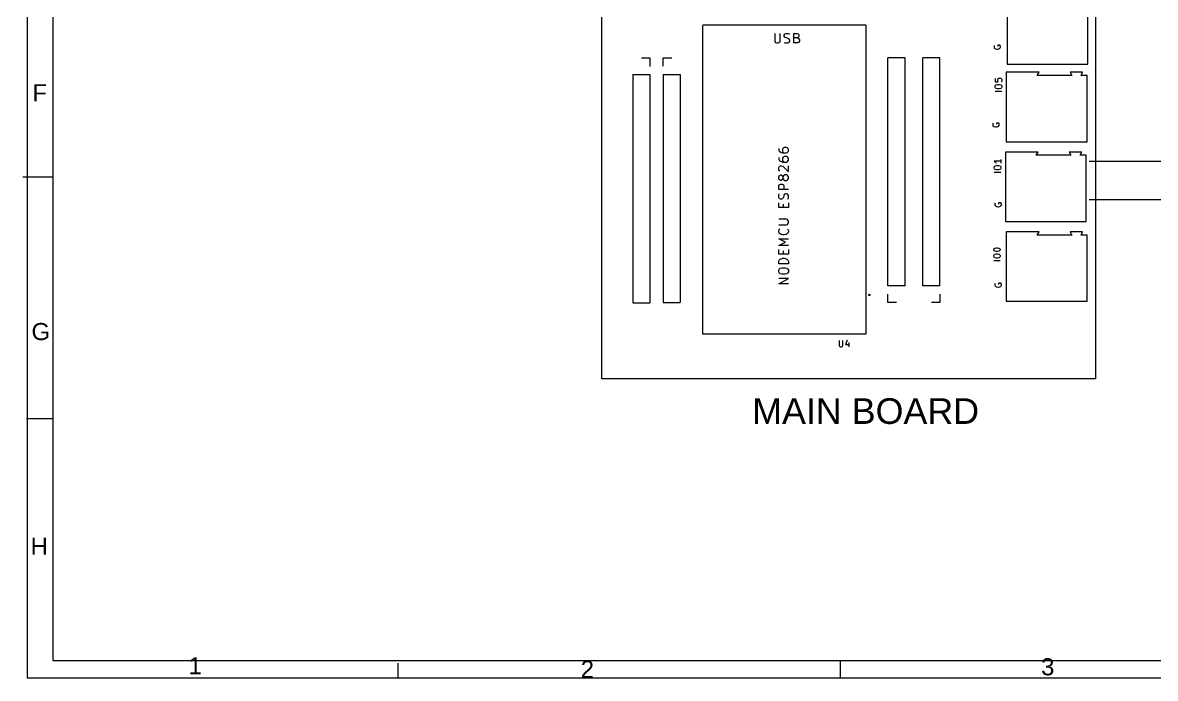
# Model space of a CAD drawing. Header units: millimetres. Extents: x 104 to 395, y -5 to 205.
# Drawn here: x 104.5 to 237, y -5.1 to 71.7 of the extents above; entities that cross this region are included whole.
import ezdxf

# ---------------------------------------------------------------- set-up
doc = ezdxf.new("R2010")
doc.units = ezdxf.units.MM
doc.linetypes.add('ACAD_ISO06W100', pattern=[36, 24, -2.95, 0.1, -2.9, 0.1, -2.9, 0.1, -2.95])
doc.layers.get('0').update_dxf_attribs({"lineweight": 25, "true_color": 0x000000})
doc.styles.add('textstyle12', font='')
doc.styles.add('textstyle22', font='')
doc.styles.add('textstyle23', font='')
doc.styles.add('textstyle24', font='')
doc.styles.add('textstyle44', font='')
doc.styles.add('textstyle6', font='')
doc.styles.add('textstyle8', font='')
doc.styles.get('textstyle12').set_extended_font_data('Arial')
doc.styles.get('textstyle22').set_extended_font_data('Arial')
doc.styles.get('textstyle23').set_extended_font_data('Arial')
doc.styles.get('textstyle24').set_extended_font_data('Arial')
doc.styles.get('textstyle44').set_extended_font_data('Arial')
doc.styles.get('textstyle6').set_extended_font_data('Arial')
doc.styles.get('textstyle8').set_extended_font_data('Arial')

msp = doc.modelspace()

# ---------------------------------------------------------------- linework, layer by layer
for p, q in [((105, 205), (105, -5)), ((108, 203), (108, -3)), ((104.49, 53.64), (108, 53.64)), ((104.92, 25.36), (108, 25.36)), ((108, -3), (392, -3)), ((148.37, -3.28), (148.37, -5.01)), ((200.17, -5.08), (200.17, -3.01)), ((105, -5), (395, -5))]:
    msp.add_line(p, q)
at = {"linetype": 'ACAD_ISO06W100'}
for p, q in [((229.25, 55.46), (276.74, 55.46)), ((229.25, 50.96), (276.74, 50.96))]:
    msp.add_line(p, q, dxfattribs=at)
at = {"color": 7, "true_color": 0x000000, "flags": 128}
for points in [[(172.25, 94.46), (230, 94.46), (230, 30), (172.25, 30), (172.25, 94.46)], [(219.65, 74.98), (219.65, 66.84)], [(229.1, 66.84), (229.1, 74.61)], [(203.13, 71.4), (184.08, 71.4)], [(184.08, 35.21), (184.08, 71.4)], [(192.47, 70.43), (192.47, 69.52)], [(193.11, 69.52), (193.11, 70.43)], [(193.59, 70.21), (193.64, 70.32)], [(193.64, 70.32), (193.7, 70.37)], [(193.7, 70.37), (193.81, 70.43)], [(193.81, 70.43), (194.07, 70.43)], [(194.07, 70.43), (194.23, 70.37)], [(194.72, 69.3), (194.72, 70.43)], [(194.72, 70.43), (195.09, 70.43)], [(195.09, 70.43), (195.2, 70.37)], [(195.2, 70.37), (195.25, 70.32)], [(195.25, 70.32), (195.31, 70.21)], [(203.13, 71.4), (203.13, 35.21)], [(192.47, 69.52), (192.52, 69.41)], [(192.52, 69.41), (192.57, 69.36)], [(192.57, 69.36), (192.68, 69.3)], [(192.68, 69.3), (192.89, 69.3)], [(192.89, 69.3), (193, 69.36)], [(193, 69.36), (193.06, 69.41)], [(193.06, 69.41), (193.11, 69.52)], [(193.59, 70.11), (193.59, 70.21)], [(193.64, 70), (193.59, 70.11)], [(193.59, 69.36), (193.75, 69.3)], [(193.7, 69.95), (193.64, 70)], [(193.81, 69.89), (193.7, 69.95)], [(193.75, 69.3), (194.02, 69.3)], [(194.02, 69.84), (193.81, 69.89)], [(194.13, 69.79), (194.02, 69.84)], [(194.02, 69.3), (194.13, 69.36)], [(194.18, 69.73), (194.13, 69.79)], [(194.13, 69.36), (194.18, 69.41)], [(194.23, 69.62), (194.18, 69.73)], [(194.18, 69.41), (194.23, 69.52)], [(194.23, 69.52), (194.23, 69.62)], [(195.09, 69.89), (194.72, 69.89)], [(195.14, 69.3), (194.72, 69.3)], [(195.2, 69.95), (195.09, 69.89)], [(195.09, 69.89), (195.25, 69.84)], [(195.25, 69.36), (195.14, 69.3)], [(195.25, 70), (195.2, 69.95)], [(195.31, 70.11), (195.25, 70)], [(195.25, 69.84), (195.31, 69.79)], [(195.31, 69.41), (195.25, 69.36)], [(195.31, 70.21), (195.31, 70.11)], [(195.31, 69.79), (195.36, 69.68)], [(195.36, 69.52), (195.31, 69.41)], [(195.36, 69.68), (195.36, 69.52)], [(218.16, 69.01), (218.13, 68.94)], [(218.13, 68.94), (218.13, 68.83)], [(218.81, 69.05), (218.56, 69.05)], [(218.56, 69.05), (218.56, 68.9)], [(218.84, 69.01), (218.81, 69.05)], [(218.88, 68.9), (218.84, 69.01)], [(218.13, 68.83), (218.16, 68.73)], [(218.16, 68.73), (218.23, 68.65)], [(218.23, 68.65), (218.31, 68.62)], [(218.31, 68.62), (218.45, 68.58)], [(218.45, 68.58), (218.56, 68.58)], [(218.56, 68.58), (218.7, 68.62)], [(218.7, 68.62), (218.77, 68.65)], [(218.77, 68.65), (218.84, 68.73)], [(218.84, 68.73), (218.88, 68.83)], [(218.88, 68.83), (218.88, 68.9)], [(176.87, 67.55), (177.87, 67.55)], [(177.87, 67.55), (177.87, 66.55)], [(179.43, 67.57), (180.43, 67.57)], [(179.43, 66.57), (179.43, 67.57)], [(207.72, 67.58), (205.72, 67.58)], [(205.72, 40.86), (205.72, 67.58)], [(207.72, 40.86), (207.72, 67.58)], [(211.8, 67.58), (209.81, 67.58)], [(209.81, 40.86), (209.81, 67.58)], [(211.8, 40.86), (211.8, 67.58)], [(219.65, 66.84), (229.1, 66.84)], [(175.87, 65.6), (175.87, 38.88)], [(175.87, 65.6), (177.87, 65.6)], [(177.87, 65.6), (177.87, 38.88)], [(179.43, 65.62), (179.43, 38.91)], [(179.43, 65.62), (181.43, 65.62)], [(181.43, 65.62), (181.43, 38.91)], [(218.28, 65.13), (218.28, 64.77)], [(218.56, 65.02), (218.6, 65.1)], [(218.56, 64.85), (218.56, 65.02)], [(218.6, 65.1), (218.63, 65.13)], [(218.63, 65.13), (218.71, 65.17)], [(218.71, 65.17), (218.88, 65.17)], [(218.88, 65.17), (218.96, 65.13)], [(218.96, 65.13), (218.99, 65.1)], [(218.99, 65.1), (219.03, 65.02)], [(219.03, 65.02), (219.03, 64.85)], [(219.57, 65.87), (219.57, 57.73)], [(223.4, 65.87), (219.57, 65.87)], [(223.17, 65.49), (223.4, 65.87)], [(227.22, 65.49), (223.17, 65.49)], [(227.04, 65.87), (227.22, 65.49)], [(227.07, 65.87), (227.04, 65.87)], [(228.5, 65.87), (227.07, 65.87)], [(228.31, 65.49), (228.5, 65.87)], [(229.02, 65.49), (228.31, 65.49)], [(229.02, 57.73), (229.02, 65.49)], [(218.28, 64.77), (218.63, 64.74)], [(218.28, 64.27), (218.31, 64.35)], [(218.28, 64.13), (218.28, 64.27)], [(218.31, 64.06), (218.28, 64.13)], [(219.03, 63.63), (218.28, 63.63)], [(218.31, 64.35), (218.38, 64.42)], [(218.38, 63.99), (218.31, 64.06)], [(218.38, 64.42), (218.53, 64.45)], [(218.53, 63.95), (218.38, 63.99)], [(218.53, 64.45), (218.78, 64.45)], [(218.78, 63.95), (218.53, 63.95)], [(218.6, 64.77), (218.56, 64.85)], [(218.63, 64.74), (218.6, 64.77)], [(218.78, 64.45), (218.92, 64.42)], [(218.92, 63.99), (218.78, 63.95)], [(218.92, 64.42), (218.99, 64.35)], [(218.99, 64.06), (218.92, 63.99)], [(218.99, 64.77), (218.96, 64.74)], [(219.03, 64.85), (218.99, 64.77)], [(218.99, 64.35), (219.03, 64.27)], [(219.03, 64.13), (218.99, 64.06)], [(219.03, 64.27), (219.03, 64.13)], [(218.01, 59.9), (217.98, 59.83)], [(217.98, 59.83), (217.98, 59.72)], [(217.98, 59.72), (218.01, 59.61)], [(218.66, 59.93), (218.41, 59.93)], [(218.41, 59.93), (218.41, 59.79)], [(218.69, 59.9), (218.66, 59.93)], [(218.73, 59.79), (218.69, 59.9)], [(218.69, 59.61), (218.73, 59.72)], [(218.73, 59.72), (218.73, 59.79)], [(218.01, 59.61), (218.08, 59.54)], [(218.08, 59.54), (218.16, 59.51)], [(218.16, 59.51), (218.3, 59.47)], [(218.3, 59.47), (218.41, 59.47)], [(218.41, 59.47), (218.55, 59.51)], [(218.55, 59.51), (218.62, 59.54)], [(218.62, 59.54), (218.69, 59.61)], [(193.49, 57.02), (193.43, 56.96)], [(193.59, 57.07), (193.49, 57.02)], [(193.86, 57.07), (193.59, 57.07)], [(193.97, 57.02), (193.86, 57.07)], [(194.02, 56.96), (193.97, 57.02)], [(219.57, 57.73), (229.02, 57.73)], [(192.95, 56.96), (192.95, 56.75)], [(192.95, 56.75), (193, 56.64)], [(192.95, 55.89), (192.95, 55.68)], [(192.95, 55.68), (193, 55.57)], [(193, 56.64), (193.06, 56.59)], [(193.06, 56.59), (193.22, 56.48)], [(193.22, 56.48), (193.43, 56.43)], [(193.43, 56.96), (193.38, 56.86)], [(193.38, 56.86), (193.38, 56.64)], [(193.38, 56.64), (193.43, 56.54)], [(193.43, 55.89), (193.38, 55.79)], [(193.38, 55.79), (193.38, 55.57)], [(193.43, 56.54), (193.49, 56.48)], [(193.43, 56.43), (193.86, 56.43)], [(193.49, 55.95), (193.43, 55.89)], [(193.49, 56.48), (193.59, 56.43)], [(193.59, 56), (193.49, 55.95)], [(193.86, 56), (193.59, 56)], [(193.86, 56.43), (193.97, 56.48)], [(193.97, 55.95), (193.86, 56)], [(193.97, 56.48), (194.02, 56.54)], [(194.02, 55.89), (193.97, 55.95)], [(194.08, 56.86), (194.02, 56.96)], [(194.02, 56.54), (194.08, 56.64)], [(194.08, 55.79), (194.02, 55.89)], [(194.08, 56.64), (194.08, 56.86)], [(194.08, 55.57), (194.08, 55.79)], [(218.91, 55.68), (218.91, 55.25)], [(219.46, 56.53), (219.46, 48.39)], [(223.29, 56.53), (219.46, 56.53)], [(223.06, 56.16), (223.29, 56.53)], [(227.11, 56.16), (223.06, 56.16)], [(226.92, 56.53), (227.11, 56.16)], [(226.96, 56.53), (226.92, 56.53)], [(228.39, 56.53), (226.96, 56.53)], [(228.2, 56.16), (228.39, 56.53)], [(228.91, 56.16), (228.2, 56.16)], [(228.91, 48.39), (228.91, 56.16)], [(192.95, 54.71), (193, 54.82)], [(192.95, 54.45), (192.95, 54.71)], [(193, 54.34), (192.95, 54.45)], [(193, 55.57), (193.06, 55.52)], [(193, 54.82), (193.06, 54.88)], [(193.06, 54.29), (193, 54.34)], [(193.06, 55.52), (193.22, 55.41)], [(193.06, 54.88), (193.16, 54.93)], [(193.16, 54.93), (193.27, 54.93)], [(193.22, 55.41), (193.43, 55.36)], [(193.27, 54.93), (193.43, 54.88)], [(193.38, 55.57), (193.43, 55.46)], [(193.43, 55.46), (193.49, 55.41)], [(193.43, 55.36), (193.86, 55.36)], [(193.43, 54.88), (194.08, 54.23)], [(193.49, 55.41), (193.59, 55.36)], [(193.86, 55.36), (193.97, 55.41)], [(193.97, 55.41), (194.02, 55.46)], [(194.02, 55.46), (194.08, 55.57)], [(194.08, 54.23), (194.08, 54.93)], [(218.91, 55.47), (218.16, 55.47)], [(218.16, 55.47), (218.27, 55.39)], [(218.16, 54.79), (218.2, 54.86)], [(218.16, 54.64), (218.16, 54.79)], [(218.2, 54.57), (218.16, 54.64)], [(218.2, 54.86), (218.27, 54.93)], [(218.27, 54.5), (218.2, 54.57)], [(218.27, 55.39), (218.34, 55.32)], [(218.27, 54.93), (218.41, 54.97)], [(218.41, 54.47), (218.27, 54.5)], [(218.34, 55.32), (218.38, 55.25)], [(218.41, 54.97), (218.66, 54.97)], [(218.66, 54.47), (218.41, 54.47)], [(218.66, 54.97), (218.81, 54.93)], [(218.81, 54.5), (218.66, 54.47)], [(218.81, 54.93), (218.88, 54.86)], [(218.88, 54.57), (218.81, 54.5)], [(218.88, 54.86), (218.91, 54.79)], [(218.91, 54.64), (218.88, 54.57)], [(218.91, 54.79), (218.91, 54.64)], [(192.95, 53.64), (193, 53.75)], [(192.95, 53.43), (192.95, 53.64)], [(193, 53.32), (192.95, 53.43)], [(193, 53.75), (193.06, 53.8)], [(193.06, 53.27), (193, 53.32)], [(193.06, 53.8), (193.16, 53.86)], [(193.16, 53.21), (193.06, 53.27)], [(193.16, 53.86), (193.22, 53.86)], [(193.22, 53.21), (193.16, 53.21)], [(193.22, 53.86), (193.33, 53.8)], [(193.33, 53.27), (193.22, 53.21)], [(193.33, 53.8), (193.38, 53.75)], [(193.38, 53.32), (193.33, 53.27)], [(193.38, 53.75), (193.43, 53.64)], [(193.43, 53.43), (193.38, 53.32)], [(193.49, 53.75), (193.43, 53.64)], [(193.43, 53.64), (193.43, 53.43)], [(193.43, 53.43), (193.49, 53.32)], [(193.54, 53.8), (193.49, 53.75)], [(193.49, 53.32), (193.54, 53.27)], [(193.65, 53.86), (193.54, 53.8)], [(193.54, 53.27), (193.65, 53.21)], [(193.86, 53.86), (193.65, 53.86)], [(193.65, 53.21), (193.86, 53.21)], [(193.97, 53.8), (193.86, 53.86)], [(193.86, 53.21), (193.97, 53.27)], [(194.02, 53.75), (193.97, 53.8)], [(193.97, 53.27), (194.02, 53.32)], [(194.08, 53.64), (194.02, 53.75)], [(194.02, 53.32), (194.08, 53.43)], [(194.08, 53.43), (194.08, 53.64)], [(218.91, 54.14), (218.16, 54.14)], [(192.95, 52.57), (193, 52.68)], [(192.95, 52.14), (192.95, 52.57)], [(194.08, 52.14), (192.95, 52.14)], [(193, 52.68), (193.06, 52.73)], [(193.06, 52.73), (193.16, 52.79)], [(193.16, 52.79), (193.33, 52.79)], [(193.33, 52.79), (193.43, 52.73)], [(193.43, 52.73), (193.49, 52.68)], [(193.49, 52.68), (193.54, 52.57)], [(193.54, 52.57), (193.54, 52.14)], [(192.95, 51.5), (193, 51.66)], [(192.95, 51.23), (192.95, 51.5)], [(193, 51.13), (192.95, 51.23)], [(192.95, 50.05), (192.95, 50.59)], [(193.06, 51.07), (193, 51.13)], [(193.16, 51.02), (193.06, 51.07)], [(193.27, 51.02), (193.16, 51.02)], [(193.38, 51.07), (193.27, 51.02)], [(193.43, 51.13), (193.38, 51.07)], [(193.49, 51.23), (193.43, 51.13)], [(193.54, 51.45), (193.49, 51.23)], [(193.49, 50.05), (193.49, 50.43)], [(193.59, 51.55), (193.54, 51.45)], [(193.65, 51.61), (193.59, 51.55)], [(193.75, 51.66), (193.65, 51.61)], [(193.86, 51.66), (193.75, 51.66)], [(193.97, 51.61), (193.86, 51.66)], [(194.02, 51.55), (193.97, 51.61)], [(194.08, 51.45), (194.02, 51.55)], [(194.02, 51.02), (194.08, 51.18)], [(194.08, 51.18), (194.08, 51.45)], [(194.08, 50.59), (194.08, 50.05)], [(218.28, 50.56), (218.24, 50.49)], [(218.24, 50.49), (218.24, 50.38)], [(218.24, 50.38), (218.28, 50.28)], [(218.92, 50.6), (218.67, 50.6)], [(218.67, 50.6), (218.67, 50.45)], [(218.95, 50.56), (218.92, 50.6)], [(218.99, 50.45), (218.95, 50.56)], [(218.95, 50.28), (218.99, 50.38)], [(218.99, 50.38), (218.99, 50.45)], [(194.08, 50.05), (192.95, 50.05)], [(218.28, 50.28), (218.35, 50.2)], [(218.35, 50.2), (218.42, 50.17)], [(218.42, 50.17), (218.56, 50.13)], [(218.56, 50.13), (218.67, 50.13)], [(218.67, 50.13), (218.81, 50.17)], [(218.81, 50.17), (218.88, 50.2)], [(218.88, 50.2), (218.95, 50.28)], [(193.86, 48.66), (192.95, 48.66)], [(192.95, 48.02), (193.86, 48.02)], [(193.97, 48.61), (193.86, 48.66)], [(193.86, 48.02), (193.97, 48.07)], [(194.02, 48.55), (193.97, 48.61)], [(193.97, 48.07), (194.02, 48.13)], [(194.08, 48.45), (194.02, 48.55)], [(194.02, 48.13), (194.08, 48.23)], [(194.08, 48.23), (194.08, 48.45)], [(219.46, 48.39), (228.91, 48.39)], [(192.95, 47.32), (193, 47.48)], [(192.95, 47.21), (192.95, 47.32)], [(193, 47.05), (192.95, 47.21)], [(193, 47.48), (193.06, 47.54)], [(193.11, 46.95), (193, 47.05)], [(193.22, 46.89), (193.11, 46.95)], [(193.43, 46.84), (193.22, 46.89)], [(193.59, 46.84), (193.43, 46.84)], [(193.81, 46.89), (193.59, 46.84)], [(193.91, 46.95), (193.81, 46.89)], [(194.02, 47.05), (193.91, 46.95)], [(193.97, 47.54), (194.02, 47.48)], [(194.02, 47.48), (194.08, 47.32)], [(194.08, 47.21), (194.02, 47.05)], [(194.08, 47.32), (194.08, 47.21)], [(219.57, 47.19), (219.57, 39.06)], [(223.4, 47.19), (219.57, 47.19)], [(223.17, 46.82), (223.4, 47.19)], [(227.22, 46.82), (223.17, 46.82)], [(227.04, 47.19), (227.22, 46.82)], [(227.07, 47.19), (227.04, 47.19)], [(228.5, 47.19), (227.07, 47.19)], [(228.31, 46.82), (228.5, 47.19)], [(229.02, 46.82), (228.31, 46.82)], [(229.02, 39.06), (229.02, 46.82)], [(193.75, 45.98), (192.95, 46.36)], [(192.95, 46.36), (194.08, 46.36)], [(192.95, 45.61), (193.75, 45.98)], [(194.08, 45.61), (192.95, 45.61)], [(192.95, 44.59), (192.95, 45.13)], [(194.08, 45.13), (194.08, 44.59)], [(218.09, 45.15), (218.13, 45.22)], [(218.09, 45.08), (218.09, 45.15)], [(218.13, 45.01), (218.09, 45.08)], [(218.13, 45.22), (218.16, 45.26)], [(218.16, 45.26), (218.23, 45.29)], [(218.23, 45.29), (218.38, 45.33)], [(218.38, 45.33), (218.55, 45.33)], [(218.55, 45.33), (218.7, 45.29)], [(218.7, 45.29), (218.77, 45.26)], [(218.77, 45.26), (218.8, 45.22)], [(218.8, 45.22), (218.84, 45.15)], [(218.84, 45.08), (218.8, 45.01)], [(218.84, 45.15), (218.84, 45.08)], [(194.08, 44.59), (192.95, 44.59)], [(192.95, 43.73), (193, 43.89)], [(192.95, 43.46), (192.95, 43.73)], [(193, 43.89), (193.11, 44)], [(193.11, 44), (193.22, 44.05)], [(193.22, 44.05), (193.43, 44.11)], [(193.43, 44.11), (193.59, 44.11)], [(193.49, 44.59), (193.49, 44.96)], [(193.59, 44.11), (193.81, 44.05)], [(193.81, 44.05), (193.91, 44)], [(193.91, 44), (194.02, 43.89)], [(194.02, 43.89), (194.08, 43.73)], [(194.08, 43.73), (194.08, 43.46)], [(218.09, 44.44), (218.13, 44.51)], [(218.09, 44.29), (218.09, 44.44)], [(218.13, 44.22), (218.09, 44.29)], [(218.84, 43.79), (218.09, 43.79)], [(218.16, 44.97), (218.13, 45.01)], [(218.13, 44.51), (218.2, 44.58)], [(218.2, 44.15), (218.13, 44.22)], [(218.23, 44.94), (218.16, 44.97)], [(218.2, 44.58), (218.34, 44.62)], [(218.34, 44.12), (218.2, 44.15)], [(218.38, 44.9), (218.23, 44.94)], [(218.34, 44.62), (218.59, 44.62)], [(218.59, 44.12), (218.34, 44.12)], [(218.55, 44.9), (218.38, 44.9)], [(218.7, 44.94), (218.55, 44.9)], [(218.59, 44.62), (218.73, 44.58)], [(218.73, 44.15), (218.59, 44.12)], [(218.77, 44.97), (218.7, 44.94)], [(218.73, 44.58), (218.8, 44.51)], [(218.8, 44.22), (218.73, 44.15)], [(218.8, 45.01), (218.77, 44.97)], [(218.8, 44.51), (218.84, 44.44)], [(218.84, 44.29), (218.8, 44.22)], [(218.84, 44.44), (218.84, 44.29)], [(194.08, 43.46), (192.95, 43.46)], [(192.95, 42.71), (193, 42.82)], [(192.95, 42.5), (192.95, 42.71)], [(193, 42.39), (192.95, 42.5)], [(193, 42.82), (193.11, 42.93)], [(193.11, 42.93), (193.33, 42.98)], [(193.33, 42.98), (193.7, 42.98)], [(193.7, 42.98), (193.91, 42.93)], [(193.91, 42.93), (194.02, 42.82)], [(194.02, 42.82), (194.08, 42.71)], [(194.08, 42.5), (194.02, 42.39)], [(194.08, 42.71), (194.08, 42.5)], [(192.95, 41.11), (194.08, 41.75)], [(194.08, 41.75), (192.95, 41.75)], [(194.08, 41.11), (192.95, 41.11)], [(193.11, 42.29), (193, 42.39)], [(193.33, 42.23), (193.11, 42.29)], [(193.7, 42.23), (193.33, 42.23)], [(193.91, 42.29), (193.7, 42.23)], [(194.02, 42.39), (193.91, 42.29)], [(218.28, 41.15), (218.24, 41.08)], [(218.92, 41.18), (218.67, 41.18)], [(218.67, 41.18), (218.67, 41.04)], [(218.95, 41.15), (218.92, 41.18)], [(218.99, 41.04), (218.95, 41.15)], [(207.72, 40.86), (205.72, 40.86)], [(205.72, 38.91), (205.72, 39.91)], [(211.8, 40.86), (209.81, 40.86)], [(211.8, 39.91), (211.8, 38.91)], [(218.24, 41.08), (218.24, 40.97)], [(218.24, 40.97), (218.28, 40.86)], [(218.28, 40.86), (218.35, 40.79)], [(218.35, 40.79), (218.42, 40.76)], [(218.42, 40.76), (218.56, 40.72)], [(218.56, 40.72), (218.67, 40.72)], [(218.67, 40.72), (218.81, 40.76)], [(218.81, 40.76), (218.88, 40.79)], [(218.88, 40.79), (218.95, 40.86)], [(218.95, 40.86), (218.99, 40.97)], [(218.99, 40.97), (218.99, 41.04)], [(175.87, 38.88), (177.87, 38.88)], [(179.43, 38.91), (181.43, 38.91)], [(206.72, 38.91), (205.72, 38.91)], [(211.8, 38.91), (210.81, 38.91)], [(219.57, 39.06), (229.02, 39.06)], [(203.13, 35.21), (184.08, 35.21)], [(200.02, 34.49), (200.02, 33.88)], [(200.45, 33.88), (200.45, 34.49)], [(200.95, 34.52), (200.77, 33.99)], [(200.02, 33.88), (200.06, 33.81)], [(200.06, 33.81), (200.1, 33.77)], [(200.1, 33.77), (200.17, 33.74)], [(200.17, 33.74), (200.31, 33.74)], [(200.31, 33.74), (200.38, 33.77)], [(200.38, 33.77), (200.42, 33.81)], [(200.42, 33.81), (200.45, 33.88)], [(200.77, 33.99), (201.24, 33.99)], [(201.13, 34.24), (201.13, 33.74)]]:
    msp.add_lwpolyline(points, dxfattribs=at)
at = {"color": 7, "true_color": 0x000000}
msp.add_circle((203.54, 39.81), 0.075, dxfattribs=at)

# ---------------------------------------------------------------- texts
at = {"attachment_point": 1}
for s, insert, char_height, style in [('\\H2;F', (105.62, 64.47), 1, 'textstyle12'), ('\\H2;G', (105.52, 36.52), 1, 'textstyle6'), ('\\H3;MAIN BOARD', (189.84, 27.71), 1.5, 'textstyle44'), ('\\H2;H', (105.41, 11.39), 1, 'textstyle8'), ('\\H2;1', (123.89, -2.6), 1, 'textstyle22'), ('\\H2;2', (169.78, -3), 1, 'textstyle23'), ('\\H2;3', (223.64, -2.72), 1, 'textstyle24')]:
    msp.add_mtext(s, dxfattribs=dict(at, insert=insert, char_height=char_height, style=style))

doc.saveas('drawing.dxf')
